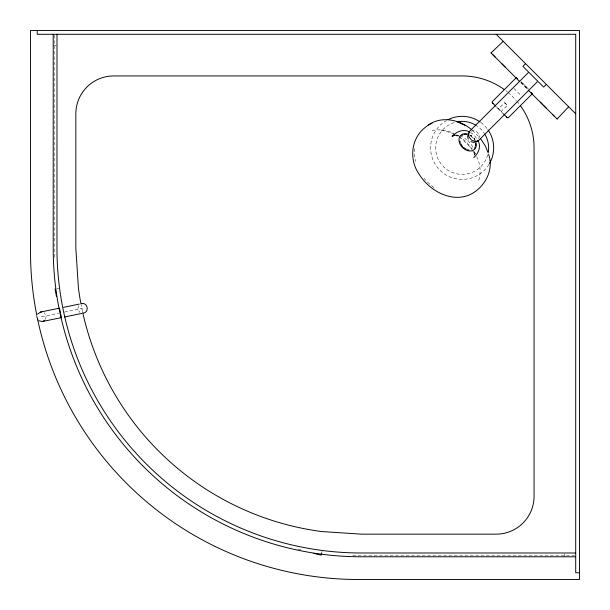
<?xml version="1.0" encoding="UTF-8"?>
<svg xmlns="http://www.w3.org/2000/svg" width="610" height="610" viewBox="0 0 610 610"><rect width="100%" height="100%" fill="white"/><g stroke="black" fill="none" stroke-linecap="round" stroke-linejoin="round"><path stroke-width="0.46" stroke-dasharray="3.05 2.29" d="M474.443 155.176L474.458 151.921M414.754 148.649L414.457 154.277L415.433 161.505M478.835 180.247C481 172.477 480.428 163.96 476.768 156.732M321.668 553.247L322.08 551.402M474.687 155.085L475.175 153.27L474.054 156.785M478.621 138.615L479.33 136.937C479.429 133.521 476.479 130.571 473.063 130.67L471.309 131.402M45.567 319.426L46.268 315.797L44.194 312.739M78.492 305.702L77.798 309.331L79.864 312.389M496.555 106.956L498.462 108.862L504.668 102.655L507.345 105.332L501.138 111.538L503.059 113.46M41.541 316.773L58.613 313.265M64.53 312.053L82.525 308.355M56.951 288.644L58.812 288.294M432.063 130.586C439.536 128.908 447.328 130.334 454.206 133.514M53.215 45.643L57.005 45.643M574.742 555.84L361.387 555.84A307.211 307.211 0 0 1 351.108 555.672M455.876 135.336L459.025 135.572L456.371 135.229M455.563 135.153L459.238 135.695M469.974 135.496L471.644 135.74L469.387 134.741M441.137 130.159L451.652 132.942L453.97 134.299M459.986 135.992L462.998 137.181L466.452 139.545M470.401 132.629L473.497 134.337L477.668 139.926M454.74 134.749L458.598 137.014M459.368 137.471L461.686 138.828L469.563 146.392L471.698 149.48M456.478 134.84L457.988 135.733M458.743 136.175L465.743 141.329L472.903 149.732M472.552 130.395L479.78 137.715M433.847 187.636L427.587 182.222L423.027 177.098M521.009 82.297L527.703 88.991M520.65 82.548L527.452 89.35M514.009 88.496L521.504 95.991M503.54 113.948L496.662 107.07M504.653 102.663L507.322 105.355M498.477 108.847L501.145 111.531M467.832 140.491L471.469 144.738L473.36 148.253M472.224 150.258L474.893 154.117M473.901 151.082L475.152 153.384M475.259 140.613L474.26 138.356L474.504 140.025M564.357 553.941L564.357 556.785M54.16 35.258L54.16 248.59A307.211 307.211 0 0 0 54.328 258.876M469.357 134.726A9.844 7.305 45 0 1 475.274 140.643M470.653 136.091A6.13 4.606 45 0 1 473.909 139.347M300.966 549.846A307.211 307.211 0 0 1 296.384 548.893M505.919 90.798A71.934 71.934 0 0 1 507.398 91.965M508.122 92.56A71.934 71.934 0 0 1 516.212 100.444M516.83 101.153A71.934 71.934 0 0 1 519.201 104.081M488.968 164.418A31.537 31.537 0 0 1 439.513 169.847A31.537 31.537 0 0 1 446.36 120.559M480.954 122.579A31.537 31.537 0 0 1 487.421 129.046M487.725 154.734A26.504 26.504 0 0 1 443.386 166.614A26.504 26.504 0 0 1 455.266 122.275M475.381 124.92A26.504 26.504 0 0 1 485.08 134.619M82.525 311.618A282.598 282.598 0 0 1 81.191 305.107M528.443 89.052L520.948 81.557L528.443 89.052"/><path stroke-width="0.91" d="M493.322 103.73L492.278 102.678L492.323 101.611L516.327 77.615L517.402 78.69M321.668 553.247L321.256 555.1L313.868 553.461M469.555 132.126L467.58 136.152L468.282 139.103M473.779 157.662C478.37 153.4 481.481 146.568 477.996 140.658M37.507 314.112L40.573 312.038L59.483 308.157L61.427 317.619L42.509 321.5L38.88 320.799M503.25 41.343L491.012 52.918M543.243 105.149L557.121 119.011L568.657 106.75M525.591 63.669L522.93 66.368L528.107 71.545M546.331 84.409L543.632 87.07L538.455 81.892M471.843 129.8C459.116 119.049 439.65 115.16 426.131 126.743C410.736 137.784 408.608 160.102 419.688 175.024C430.233 191.67 453.779 204.022 472.414 193.385C485.591 185.646 493.94 169.458 488.633 154.399M44.743 320.38L42.509 321.5M432.048 123.205L428.403 125.042M452.155 136.091L454.595 134.894L452.185 136.571C455.891 132.08 461.457 129.465 467.313 130.929L469.631 132.202M477.63 140.719L473.848 142.42L470.897 141.718M83.494 313.09C89.617 312.068 87.581 302.156 81.549 303.627M63.554 307.326L79.247 304.1M64.576 316.971L81.862 313.418M40.573 312.038L41.823 311.954M575.71 552.995L361.478 552.995A304.436 304.436 0 0 1 56.974 248.499L57.005 34.29M575.71 556.785L361.356 556.785A308.142 308.142 0 0 1 53.215 248.621L53.215 34.29M579.5 572.759L575.71 572.759L575.71 34.29L37.24 34.29L37.24 30.5M506.323 116.731L507.291 117.692L508.351 117.707L532.385 93.673L531.31 92.598M465.399 125.569L457.607 121.832M472.102 140.43L476.25 141.634L478.469 140.635L537.829 81.267L528.733 72.171L469.364 131.531L468.366 133.75L468.854 136.594L471.454 140.079M556.64 118.546L557.121 119.011M496.204 34.29L575.71 113.796M490.966 52.864L519.407 81.313M495.488 57.393L492.377 54.275M501.992 63.89L505.621 67.527M540.216 102.114L546.11 108.016M552.607 114.512L554.65 116.556M528.115 90.021L542.473 104.379M503.7 114.108L507.291 117.692M492.278 102.678L495.915 106.323M480.405 138.424L485.552 146.362L487.809 151.913M37.934 319.975L36.722 316.483M55.083 288.988L56.463 296.429M468.922 149.969A6.13 4.499 44.4 0 1 467.458 149.725M466.292 149.259A6.13 4.499 44.4 0 1 464.896 148.36A6.13 4.491 45 0 1 463.531 147.414M462.586 146.469A6.13 4.491 45 0 1 461.64 145.104A6.13 4.499 45.6 0 1 460.741 143.708M460.275 142.542A6.13 4.499 45.6 0 1 460.031 141.078M475.594 141.368A9.844 7.305 45 0 1 469.654 151.013A9.844 7.305 45 0 1 458.987 140.346A9.844 7.305 45 0 1 468.632 134.406M475.06 147.094A6.13 4.544 43.9 0 1 474.496 148.238M475.525 143.373A6.13 4.575 44 0 1 475.587 145.912M464.088 134.413A6.13 4.575 46 0 1 466.627 134.475M461.762 135.504A6.13 4.544 46.1 0 1 462.906 134.94M504.417 89.678A71.934 71.934 0 0 0 462.128 75.937L113.696 75.937A37.866 37.866 0 0 0 75.838 113.796L75.838 248.4L78.446 288.263A282.598 282.598 0 0 0 81.008 304.176M520.322 105.583A71.934 71.934 0 0 1 534.063 147.872L534.063 496.304A37.866 37.866 0 0 1 496.204 534.162L361.6 534.162L321.737 531.554A282.598 282.598 0 0 1 82.731 312.549M487.962 129.793A31.537 31.537 0 0 1 489.441 163.64M447.969 119.697A31.537 31.537 0 0 1 480.207 122.038M485.08 134.619A26.504 26.504 0 0 1 488.122 153.049M456.951 121.878A26.504 26.504 0 0 1 475.381 124.92M37.751 319.968A328.127 328.127 0 0 0 358.627 579.5L579.5 579.5L579.5 30.5L30.5 30.5L30.5 251.373A328.127 328.127 0 0 0 36.806 315.385"/></g></svg>
